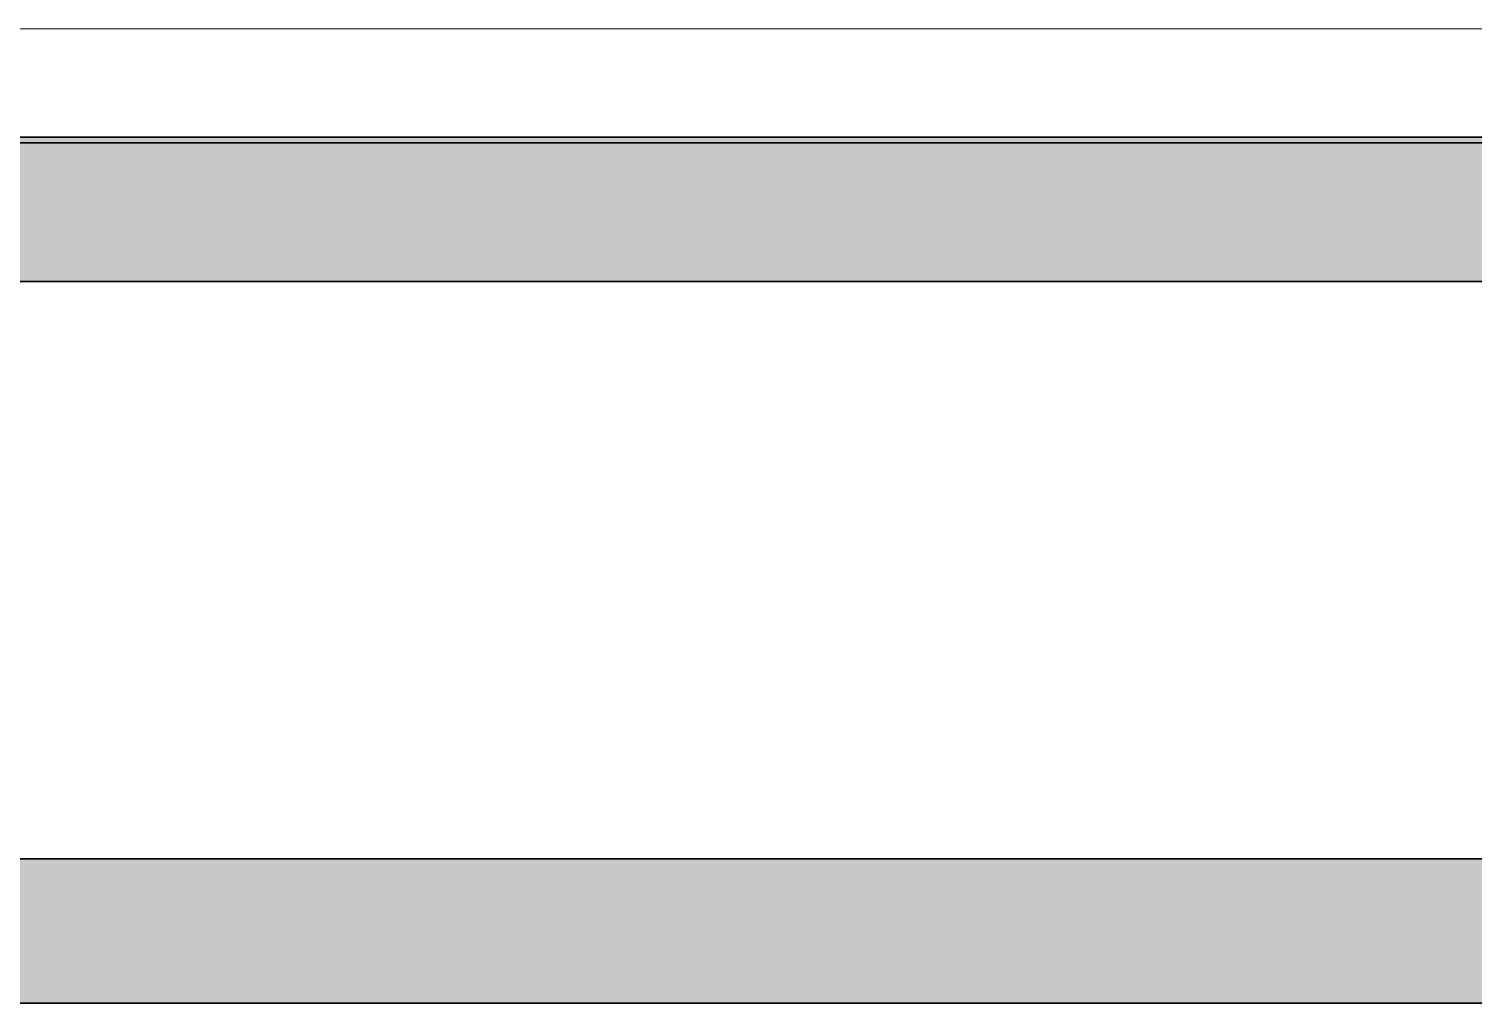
# Model space of a CAD drawing. Header units: inches. Extents: x 8 to 28, y 8.2 to 13.5.
# Drawn here: x 13.03 to 18.04, y 8.16 to 11.54 of the extents above; entities that cross this region are included whole.
import ezdxf

# ---------------------------------------------------------------- set-up
doc = ezdxf.new("R2010")
doc.units = ezdxf.units.IN
doc.header["$MEASUREMENT"] = 0
for name, color, linetype, lineweight in [('FABRIC-ROLL', 7, 'Continuous', 30), ('HEMBAR', 7, 'Continuous', 9), ('SHADE-BRACKET', 7, 'Continuous', 30)]:
    doc.layers.add(name, color=color, linetype=linetype, lineweight=lineweight)

# ---------------------------------------------------------------- blocks, each defined once
blk = doc.blocks.new('HEMBAR-085603')
at = {"layer": 'HEMBAR'}
blk.add_line((19.3443, 1.875), (2.3296, 1.875), dxfattribs=at)
blk = doc.blocks.new('FABRIC-ROLL-085603')
at = {"layer": 'FABRIC-ROLL', "extrusion": (0, 0, -1)}
h = blk.add_hatch(color=254, dxfattribs=at)
h.paths.add_polyline_path([(-20.3516, -1), (-20.3516, -1.5), (-1.3516, -1.5), (-1.3516, -1)])
h.paths.add_polyline_path([(-20.3516, 1.5), (-20.3516, 1), (-1.3516, 1), (-1.3516, 1.5)])
for p, q in [((20.3516, 1.5), (1.3516, 1.5)), ((1.3516, 1), (20.3516, 1)), ((1.3516, -1.5), (20.3516, -1.5))]:
    blk.add_line(p, q, dxfattribs=at)
at = {"layer": 'FABRIC-ROLL'}
for p, q in [((20.3516, 1.48), (1.3516, 1.48)), ((20.3516, -1), (1.3516, -1))]:
    blk.add_line(p, q, dxfattribs=at)
blk = doc.blocks.new('ROLL-085603')
at = {"layer": 'FABRIC-ROLL'}
blk.add_blockref('FABRIC-ROLL-085603', (7.1993, 9.6636), dxfattribs=at)
at = {"layer": 'HEMBAR'}
blk.add_blockref('HEMBAR-085603', (7.1993, 9.6636), dxfattribs=at)
blk = doc.blocks.new('SYSTEM-085603')
at = {"layer": 'FABRIC-ROLL'}
blk.add_blockref('ROLL-085603', (0, 0), dxfattribs=at)

msp = doc.modelspace()

# ---------------------------------------------------------------- block references
at = {"layer": 'SHADE-BRACKET'}
msp.add_blockref('SYSTEM-085603', (0, 0), dxfattribs=at)

doc.saveas('drawing.dxf')
